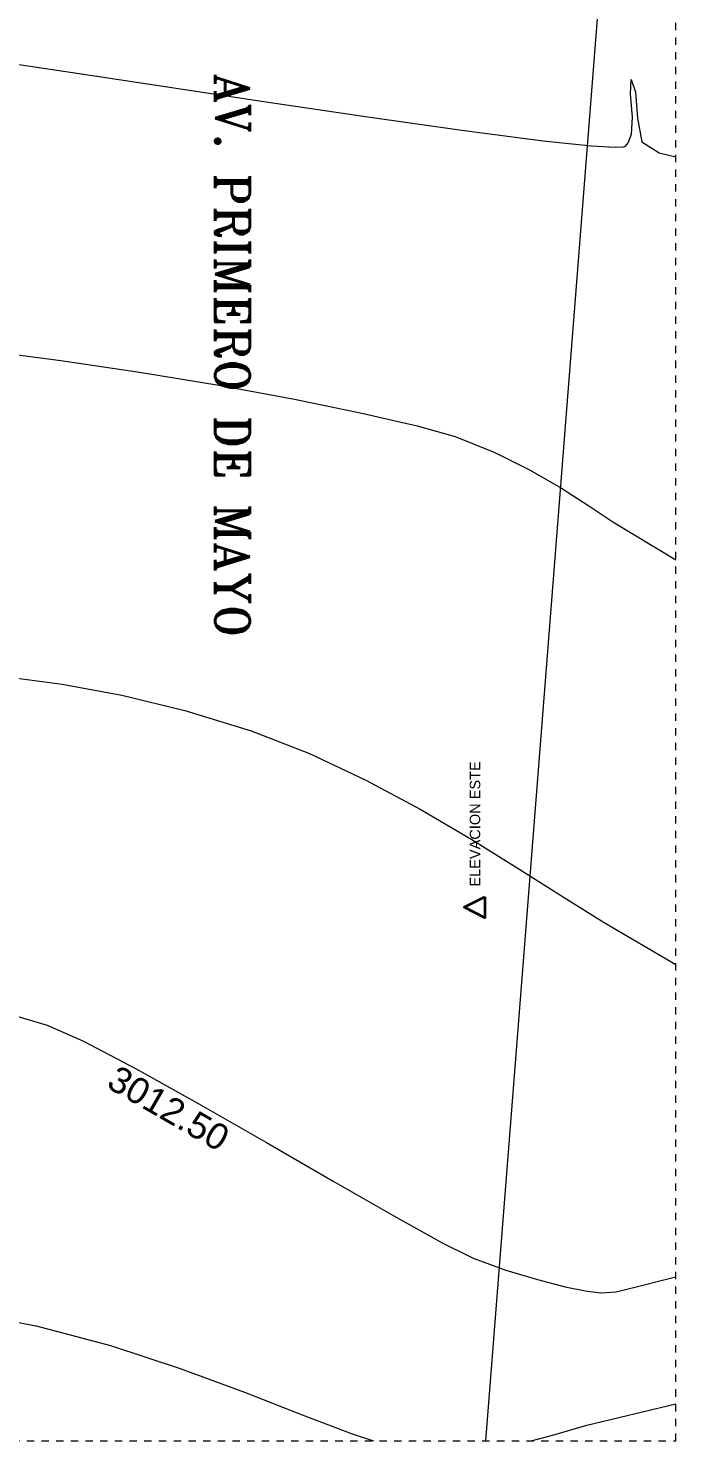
# Model space of a CAD drawing. Header units: metres. Extents: x 48 to 635, y -15 to 39.
# Drawn here: x 228.74 to 238.07, y 3.75 to 24.1 of the extents above; entities that cross this region are included whole.
import ezdxf

# ---------------------------------------------------------------- set-up
doc = ezdxf.new("R2010")
doc.units = ezdxf.units.M
doc.header["$MEASUREMENT"] = 0
doc.linetypes.add('Dashed', pattern=[0.211667, 0.105833, -0.105833])
doc.linetypes.add('Wipeout_Contour', pattern=[1, 0, -1])
doc.layers.add('Interior - Furniture', color=7, linetype='Continuous')
doc.layers.add('Marker - Elevation', color=7, linetype='Continuous')
doc.styles.add('GENERATED_STYLE_1', font='')
doc.styles.add('GENERATED_STYLE_2', font='romant.shx')
doc.styles.get('GENERATED_STYLE_1').set_extended_font_data('Arial')

msp = doc.modelspace()

# ---------------------------------------------------------------- linework, layer by layer
at = {"layer": 'Interior - Furniture', "color": 8, "linetype": 'Dashed', "lineweight": 13}
for p, q in [((238.069, 3.751), (238.069, 38.751)), ((200.569, 3.751), (238.069, 3.751))]:
    msp.add_line(p, q, dxfattribs=at)
at = {"layer": 'Interior - Furniture', "color": 8, "linetype": 'Continuous', "lineweight": 13}
for p, q in [((237.537, 31.874), (235.33, 3.751)), ((228.546, 23.584), (229.477, 23.446)), ((229.477, 23.446), (230.716, 23.258)), ((230.716, 23.258), (232.135, 23.043)), ((237.416, 23.15), (237.427, 23.359)), ((237.427, 23.359), (237.491, 23.177)), ((232.135, 23.043), (233.602, 22.825)), ((237.447, 22.817), (237.416, 23.15)), ((237.491, 23.177), (237.52, 22.801)), ((233.602, 22.825), (234.986, 22.629)), ((237.433, 22.571), (237.447, 22.817)), ((237.52, 22.801), (237.578, 22.461)), ((234.986, 22.629), (236.159, 22.477)), ((236.159, 22.477), (236.856, 22.403)), ((236.856, 22.403), (237.195, 22.383)), ((237.195, 22.383), (237.318, 22.39)), ((237.318, 22.39), (237.345, 22.4)), ((237.345, 22.4), (237.385, 22.445)), ((237.385, 22.445), (237.433, 22.571)), ((237.578, 22.461), (237.83, 22.3)), ((237.83, 22.3), (238.069, 22.244)), ((228.156, 19.447), (229.212, 19.313)), ((229.212, 19.313), (230.344, 19.145)), ((230.344, 19.145), (231.486, 18.954)), ((231.486, 18.954), (232.576, 18.753)), ((232.576, 18.753), (233.549, 18.554)), ((233.549, 18.554), (234.342, 18.371)), ((234.342, 18.371), (234.891, 18.214)), ((234.891, 18.214), (235.465, 17.987)), ((235.465, 17.987), (235.973, 17.733)), ((235.973, 17.733), (236.421, 17.47)), ((236.421, 17.47), (236.816, 17.216)), ((236.816, 17.216), (237.163, 16.989)), ((237.163, 16.989), (238.069, 16.442)), ((228.44, 14.754), (229.233, 14.649)), ((229.233, 14.649), (230.089, 14.491)), ((230.089, 14.491), (230.999, 14.27)), ((230.999, 14.27), (231.952, 13.976)), ((231.952, 13.976), (232.792, 13.65)), ((232.792, 13.65), (233.607, 13.267)), ((233.607, 13.267), (234.389, 12.847)), ((234.389, 12.847), (235.131, 12.411)), ((235.131, 12.411), (235.825, 11.981)), ((235.825, 11.981), (236.462, 11.575)), ((236.462, 11.575), (237.037, 11.215)), ((237.037, 11.215), (238.069, 10.611)), ((227.735, 5.617), (228.859, 5.408)), ((228.859, 5.408), (229.929, 5.123)), ((229.929, 5.123), (230.933, 4.794)), ((230.933, 4.794), (231.856, 4.451)), ((231.856, 4.451), (232.686, 4.126)), ((236.787, 3.974), (238.069, 4.285)), ((232.686, 4.126), (233.408, 3.85)), ((236.315, 3.835), (236.787, 3.974)), ((233.408, 3.85), (233.714, 3.751)), ((235.988, 3.751), (236.315, 3.835))]:
    msp.add_line(p, q, dxfattribs=at)
at = {"layer": 'Interior - Furniture', "color": 7, "linetype": 'Continuous', "lineweight": 13}
for p, q in [((228.413, 9.916), (229.013, 9.739)), ((229.013, 9.739), (229.539, 9.506)), ((229.539, 9.506), (230.295, 9.11)), ((230.295, 9.11), (231.2, 8.605)), ((231.2, 8.605), (232.173, 8.046)), ((232.173, 8.046), (233.136, 7.49)), ((233.136, 7.49), (234.006, 6.99)), ((234.006, 6.99), (234.705, 6.602)), ((234.705, 6.602), (235.151, 6.382)), ((235.151, 6.382), (235.622, 6.209)), ((235.622, 6.209), (236.075, 6.072)), ((237.382, 5.94), (238.069, 6.112)), ((236.075, 6.072), (236.476, 5.97)), ((236.476, 5.97), (236.795, 5.906)), ((236.795, 5.906), (237, 5.88)), ((237.209, 5.896), (237.382, 5.94)), ((237, 5.88), (237.209, 5.896))]:
    msp.add_line(p, q, dxfattribs=at)

# ---------------------------------------------------------------- texts
at = {"layer": 'Interior - Furniture', "color": 8, "lineweight": 13, "insert": (231.686, 23.445), "char_height": 0.5, "attachment_point": 4, "rotation": 270, "style": 'GENERATED_STYLE_2'}
msp.add_mtext('\\A1;{\\pql;\\Fromant.shx;AV. PRIMERO DE MAYO}', dxfattribs=at)
at = {"layer": 'Interior - Furniture', "color": 104, "lineweight": 13, "true_color": 0x029e21, "insert": (229.849, 8.846), "char_height": 0.375, "attachment_point": 7, "rotation": 330.0313, "style": 'GENERATED_STYLE_1'}
msp.add_mtext('\\A1;{\\pql;\\fArial|b0|i0|c0|p34;3012.50}', dxfattribs=at)
at = {"layer": 'Marker - Elevation', "color": 5, "lineweight": 35, "insert": (235.254, 11.675), "char_height": 0.15, "attachment_point": 7, "rotation": 90, "style": 'GENERATED_STYLE_1'}
msp.add_mtext('\\A1;{\\pql;\\pt0;\\fArial|b0|i0|c0|p34; ELEVACION ESTE}', dxfattribs=at)

# ---------------------------------------------------------------- next in the draw order: wipeouts: each hides what was drawn before it
at = {"color": 254, "linetype": 'Wipeout_Contour', "lineweight": 0, "ltscale": 705.994374}
msp.add_wipeout([(235.32, 11.585), (235.02, 11.435), (235.32, 11.285)], dxfattribs=at).dxf.layer = 'Marker - Elevation'

# ---------------------------------------------------------------- next in the draw order: linework, layer by layer
at = {"layer": 'Marker - Elevation', "color": 161, "linetype": 'Continuous', "lineweight": 35, "true_color": 0x40a5ff, "flags": 128}
msp.add_lwpolyline([(235.32, 11.585), (235.32, 11.285), (235.02, 11.435)], close=True, dxfattribs=at)

doc.saveas('drawing.dxf')
